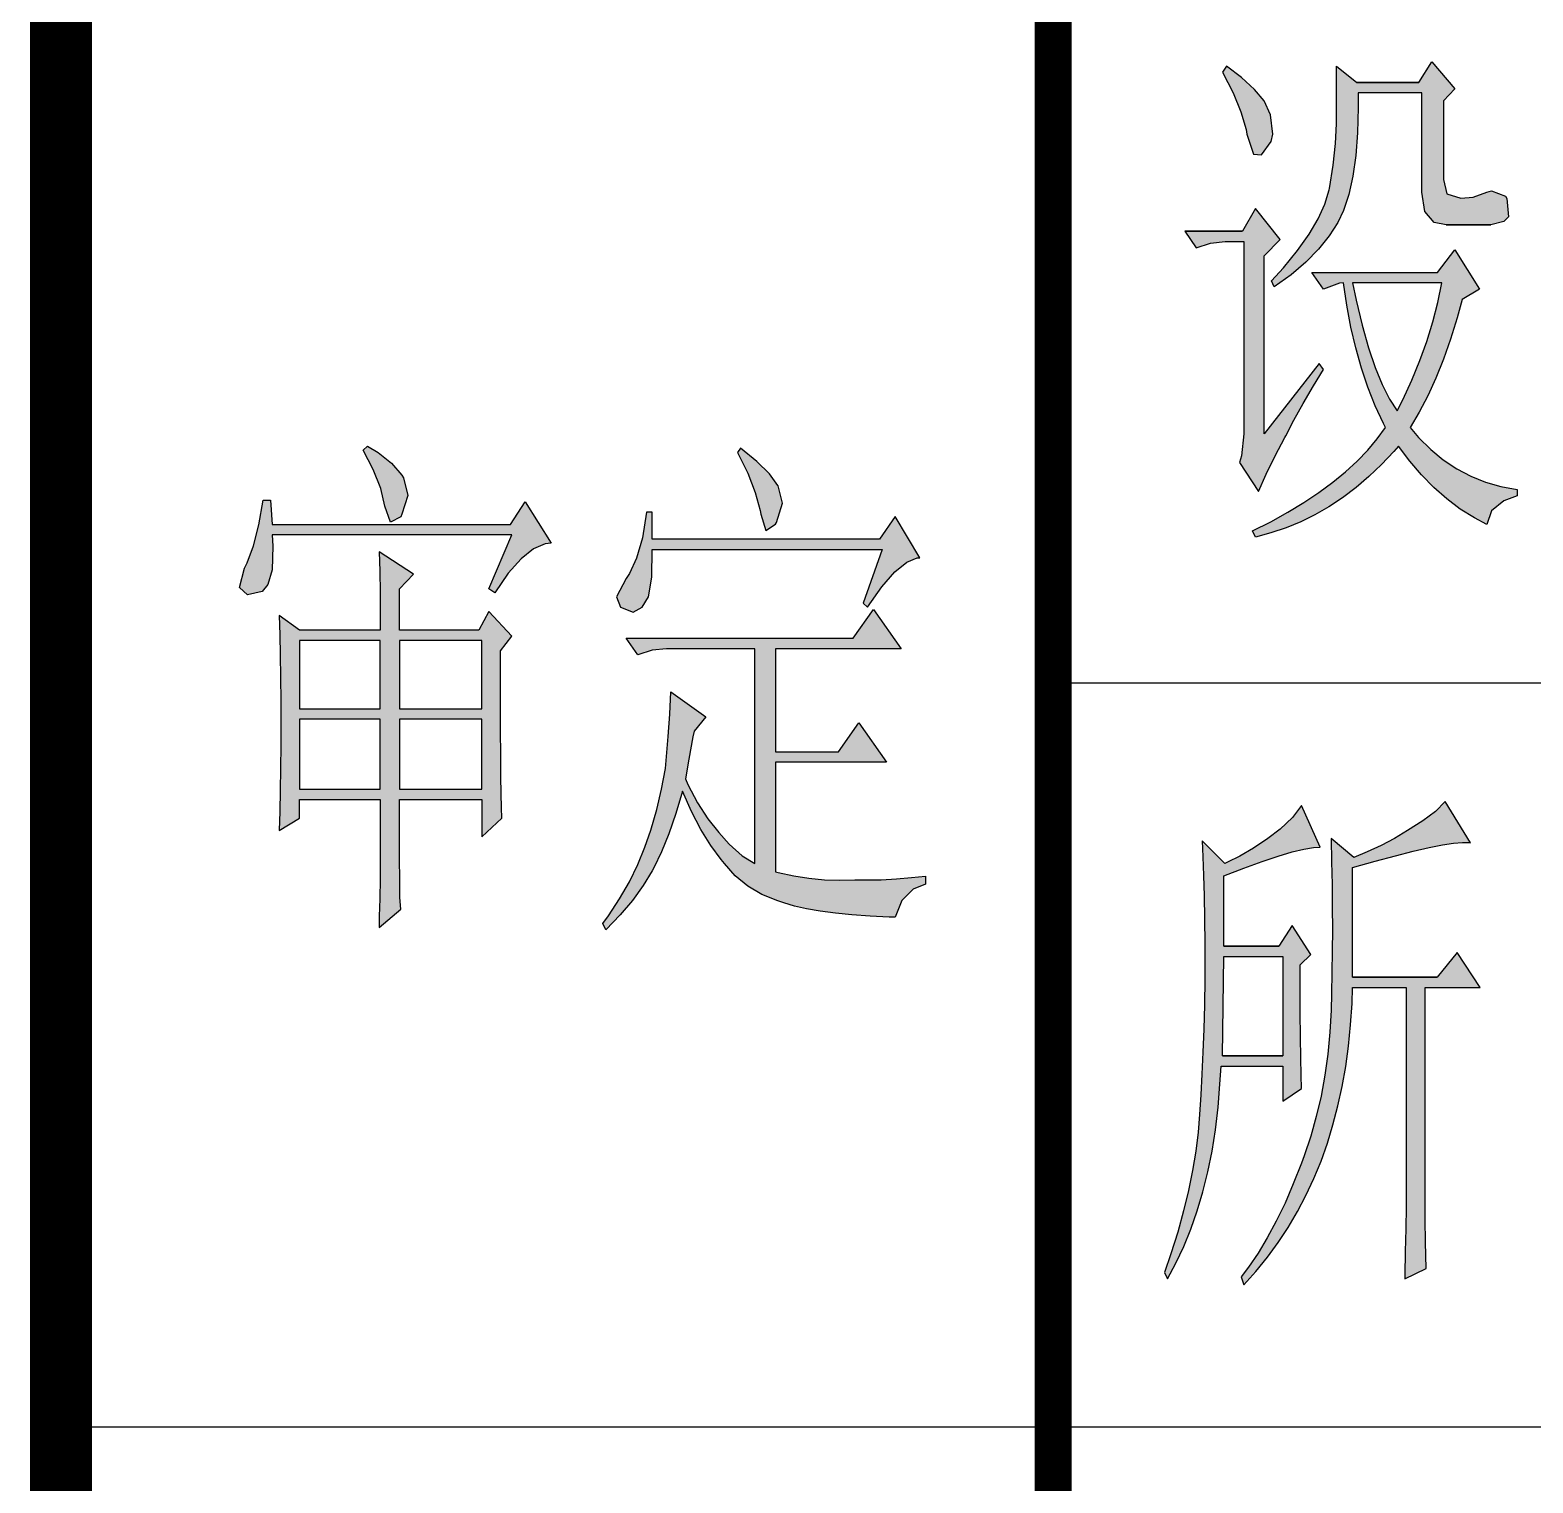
# Model space of a CAD drawing. Extents: x 458975 to 585950, y -118893 to 21149.
# Drawn here: x 568727 to 569818, y -67107 to -66052 of the extents above; entities that cross this region are included whole.
import ezdxf

# ---------------------------------------------------------------- set-up
doc = ezdxf.new("R2010")
doc.units = 0
doc.header["$LTSCALE"] = 1000
doc.header["$MEASUREMENT"] = 0
doc.layers.add('1', color=3, linetype='CONTINUOUS')

msp = doc.modelspace()

# ---------------------------------------------------------------- hatches: boundary and pattern name
at = {"layer": '1'}
h = msp.add_hatch(color=256, dxfattribs=at)
h.paths.add_polyline_path([(569627.2, -66113.6), (569622.6, -66103.6), (569615.7, -66095.3), (569606.3, -66086.6), (569595.4, -66078.2), (569592.3, -66082.6), (569600.1, -66097.6), (569605.8, -66111.5), (569609.5, -66124.2), (569610.1, -66127.6), (569615, -66142.1), (569620.6, -66142.6), (569627.7, -66132.9), (569628.9, -66127.6)])
h.paths.add_polyline_path([(569607.9, -66345.2), (569606.3, -66361.1), (569604.8, -66366.1), (569618.5, -66387.1), (569624.2, -66374.4), (569630.6, -66361.3), (569637.6, -66347.9), (569638.4, -66346.7), (569644.2, -66335.4), (569650.9, -66323.3), (569658.4, -66310.4), (569665.7, -66298.6), (569662.5, -66294.2), (569622.6, -66345.2), (569622.6, -66216.1), (569634.2, -66204.2), (569616.4, -66181.7), (569606.9, -66198.2), (569565, -66198.2), (569573.4, -66210.1), (569583.8, -66206.7), (569594.3, -66205.7), (569607.9, -66205.7)])
h.paths.add_polyline_path([(569670, -66167.5), (569666.8, -66178.4), (569661.9, -66189.1), (569655.2, -66200.4), (569646.8, -66212.2), (569636.6, -66224.6), (569627.9, -66234.2), (569630, -66238.6), (569642.2, -66229.8), (569652.9, -66220.7), (569662.1, -66211.2), (569669.9, -66201.6), (569676.2, -66191.7), (569680.3, -66183.2), (569684, -66171.5), (569687, -66158.2), (569689.1, -66143.2), (569690.5, -66126.6), (569690.9, -66108.3), (569690.8, -66097.6), (569737, -66097.6), (569737, -66169.7), (569739.2, -66183.8), (569746.1, -66191.7), (569754.8, -66193.6), (569787.1, -66193.5), (569796.7, -66191), (569799.9, -66187.6), (569798.8, -66174.3), (569797.8, -66172.6), (569787.6, -66168.8), (569784.2, -66169.7), (569774.3, -66173.3), (569765.3, -66174.2), (569755.3, -66171), (569752.7, -66160.7), (569752.7, -66103.6), (569761.1, -66094.7), (569744.3, -66075.1), (569734.9, -66090.1), (569689.8, -66090.1), (569675.1, -66078.2), (569675.1, -66094.2), (569675.1, -66110.2), (569675.1, -66120.1), (569674.5, -66134.5), (569672.8, -66150.2)])
h.paths.add_polyline_path([(569762.8, -66260.9), (569766.3, -66247.6), (569778.9, -66240.1), (569761.1, -66211.7), (569748.5, -66228.2), (569657.2, -66228.2), (569665.7, -66240.1), (569677.3, -66235.9), (569680.3, -66235.7), (569682.7, -66251.9), (569685.6, -66267.7), (569689.1, -66282.9), (569693.2, -66297.5), (569698, -66311.4), (569703.3, -66324.8), (569709.2, -66337.7), (569710.8, -66340.6), (569704.7, -66348.9), (569697.8, -66357.1), (569690.1, -66365), (569681.7, -66372.8), (569672.4, -66380.4), (569662.4, -66387.8), (569651.5, -66395), (569639.9, -66402.1), (569627.4, -66409), (569614.3, -66415.6), (569616.4, -66420.2), (569627.5, -66417.2), (569638.5, -66413.5), (569649.2, -66409.1), (569659.5, -66404), (569669.7, -66398.2), (569679.6, -66391.6), (569689.3, -66384.3), (569698.7, -66376.3), (569707.8, -66367.6), (569716.7, -66358), (569720.2, -66354.2), (569728.4, -66365), (569736.9, -66375.1), (569745.8, -66384.3), (569755.2, -66392.5), (569765, -66399.9), (569775.2, -66406.3), (569784.2, -66411.1), (569787.7, -66401.2), (569796.7, -66393.8), (569806.2, -66390.2), (569806.2, -66385.6), (569794.5, -66383.5), (569783.3, -66380.3), (569772.6, -66376), (569762.4, -66370.6), (569752.6, -66364.1), (569743.5, -66356.5), (569734.7, -66347.8), (569728.5, -66340.6), (569735.2, -66329.6), (569741.4, -66317.7), (569747.3, -66304.8), (569752.8, -66291), (569758, -66276.4)])
h.paths.add_polyline_path([(569740.8, -66278.1), (569735.6, -66292.1), (569729.8, -66306.3), (569723.2, -66320.5), (569719.1, -66328.6), (569713.5, -66320), (569708.2, -66309.5), (569703.2, -66297), (569698.3, -66282.7), (569693.7, -66266.4), (569689.3, -66248.3), (569686.7, -66235.7), (569751.6, -66235.7), (569748.8, -66249.8), (569745.1, -66263.9)], flags=16)
h.paths.add_polyline_path([(569885.2, -66093.4), (569875.4, -66086.4), (569863.9, -66079.8), (569860.7, -66078.2), (569858.6, -66084.1), (569868.8, -66098.8), (569876.6, -66112), (569882, -66123.4), (569884.9, -66132.2), (569890.8, -66145), (569896.3, -66144.2), (569903, -66133.9), (569903.8, -66126.1), (569901.1, -66112.9), (569893.2, -66100.7)])
h.paths.add_polyline_path([(569874.3, -66220.7), (569874.3, -66348.1), (569873.2, -66366), (569870.1, -66376.7), (569885.9, -66402.1), (569892.4, -66386.5), (569898.2, -66373.8), (569900.6, -66369.2), (569903.2, -66363.7), (569907.4, -66355.4), (569913.4, -66344.1), (569921, -66330.1), (569930.2, -66313), (569941.3, -66293.2), (569941.5, -66292.6), (569939.4, -66288.2), (569888, -66358.6), (569888, -66228.2), (569900.6, -66219.2), (569883.8, -66195.1), (569872.2, -66213.2), (569829.3, -66213.2), (569837.7, -66225.1), (569848.1, -66221.7), (569858.6, -66220.7)])
h.paths.add_polyline_path([(569996, -66106.6), (570005.5, -66094.7), (569979.3, -66075.1), (569979.4, -66083.6), (569979.7, -66094.1), (569979.9, -66106.7), (569980, -66121.5), (569980.1, -66138.4), (569980.2, -66157.4), (569980.3, -66178.5), (569980.3, -66201.8), (569980.3, -66205.7), (569909, -66205.7), (569917.3, -66217.6), (569927.8, -66214.2), (569938.3, -66213.2), (569980.3, -66213.2), (569980.3, -66346.7), (569980.2, -66358.3), (569980.1, -66372.4), (569979.9, -66388.8), (569979.5, -66407.8), (569979.3, -66420.2), (569997.1, -66409.6), (569996.5, -66393.4), (569996.2, -66377.3), (569996, -66361.5), (569996, -66354.2), (569996, -66213.2), (570075.8, -66213.2), (570055.8, -66184.7), (570042.1, -66205.7), (569996, -66205.7)])
h.paths.add_polyline_path([(570213.1, -66129), (570216.3, -66139.7), (570220.3, -66151.1), (570225.7, -66150.7), (570232.4, -66138.5), (570233, -66136.7), (570234.7, -66127.8), (570233.7, -66118.7), (570229.9, -66109.3), (570223.5, -66099.5), (570214.3, -66089.5), (570202.4, -66079.1), (570189, -66069.1), (570185.8, -66073.7), (570194.8, -66089.3), (570202.4, -66103.7), (570208.4, -66116.9)])
h.paths.add_polyline_path([(570332.6, -66169.7), (570312.8, -66141.1), (570298.1, -66162.2), (570118.8, -66162.2), (570127.1, -66174.2), (570137.5, -66170.7), (570148.1, -66169.7), (570213.1, -66169.7), (570213.1, -66271.7), (570130.3, -66271.7), (570138.6, -66283.6), (570149.1, -66280.2), (570159.6, -66279.2), (570213.1, -66279.2), (570213.1, -66388.6), (570099.9, -66388.6), (570108.2, -66400.6), (570118.7, -66397.2), (570129.2, -66396.1), (570341.1, -66396.1), (570320.1, -66364.6), (570303.3, -66388.6), (570228.8, -66388.6), (570228.8, -66279.2), (570315.9, -66279.2), (570297, -66250.7), (570282.3, -66271.7), (570228.8, -66271.7), (570228.8, -66169.7)])
h.paths.add_polyline_path([(570427, -66097.6), (570435.5, -66087.2), (570411.4, -66070.7), (570411.7, -66085.6), (570412, -66100.9), (570412.2, -66116.8), (570412.3, -66133.1), (570412.4, -66150), (570412.4, -66159.2), (570369.4, -66159.2), (570377.8, -66171.1), (570390.4, -66166.7), (570412.4, -66166.7), (570412.4, -66249.2), (570396.2, -66257.2), (570383.8, -66263.2), (570375.1, -66266.9), (570370.4, -66268.6), (570384.1, -66297.1), (570388.2, -66290.4), (570396.6, -66281.3), (570409.3, -66269.8), (570412.4, -66267.1), (570412.4, -66376.7), (570408.2, -66384.2), (570401.8, -66384.4), (570389.9, -66383.2), (570377.8, -66381.1), (570377.8, -66387.1), (570389.6, -66394), (570398.7, -66402.6), (570405, -66413), (570407.1, -66418.6), (570417.8, -66411.7), (570422.9, -66405.2), (570426.7, -66390.8), (570427, -66384.2), (570427, -66256.7), (570462.8, -66226.7), (570460.7, -66220.7), (570427, -66241.7), (570427, -66166.7), (570468, -66166.7), (570451.2, -66142.6), (570439.7, -66159.2), (570427, -66159.2)])
h.paths.add_polyline_path([(570518.3, -66133.6), (570459.6, -66133.6), (570468, -66145.7), (570477.4, -66141.1), (570518.3, -66141.1), (570518.3, -66201.1), (570445.9, -66201.1), (570454.3, -66213.2), (570464.8, -66209.6), (570475.3, -66208.6), (570613.8, -66208.6), (570595.9, -66183.2), (570583.4, -66201.1), (570533, -66201.1), (570533, -66141.1), (570596.9, -66141.1), (570580.2, -66117.2), (570568.6, -66133.6), (570533, -66133.6), (570533, -66099.1), (570543.5, -66088.6), (570517.3, -66072.2), (570517.7, -66084.4), (570518.1, -66099.2), (570518.3, -66116.8)])
h.paths.add_polyline_path([(570557.2, -66276.1), (570610.6, -66276.1), (570592.8, -66250.7), (570580.2, -66268.6), (570557.2, -66268.6), (570557.2, -66243.2), (570566.6, -66232.6), (570541.4, -66214.6), (570541.9, -66231.3), (570542.2, -66247.3), (570542.4, -66262.9), (570542.4, -66268.6), (570447, -66268.6), (570455.4, -66280.7), (570465.8, -66277.1), (570476.3, -66276.1), (570542.4, -66276.1), (570542.4, -66370.6), (570540.8, -66386.9), (570536.2, -66390.2), (570529, -66389.6), (570517.7, -66388.1), (570503.6, -66385.6), (570503.6, -66391.7), (570515.2, -66397.6), (570524.6, -66405.7), (570531.7, -66415.7), (570535.1, -66423.1), (570547.1, -66414.5), (570553.9, -66406.8), (570556.9, -66392.5), (570557.2, -66385.6)])
h.paths.add_polyline_path([(570502.6, -66329), (570497.3, -66319.6), (570490.4, -66311.9), (570481, -66303.2), (570470.1, -66294.2), (570468, -66298.6), (570476.2, -66311.7), (570482.6, -66324.7), (570487.1, -66337.7), (570487.9, -66340.6), (570492.9, -66356.4), (570498.4, -66357.1), (570504.3, -66345.1), (570504.7, -66342.1)], flags=17)
h.paths.add_polyline_path([(570757, -66149.1), (570757.5, -66141.1), (570759.4, -66160.5), (570761.5, -66178.7), (570763.6, -66195.8), (570765.9, -66211.8), (570768.4, -66226.7), (570770.8, -66240.4), (570773.4, -66253), (570775.3, -66261.1), (570779.1, -66276.2), (570783.5, -66290.9), (570788.4, -66305.1), (570793.9, -66318.9), (570800, -66332.3), (570805.7, -66343.6), (570812.4, -66356.1), (570819.5, -66368.1), (570827.1, -66379.5), (570835.3, -66390.5), (570843.9, -66400.9), (570851.9, -66409.6), (570858.4, -66399.2), (570867.4, -66392.3), (570878.8, -66388.9), (570881.2, -66388.6), (570881.2, -66381.1), (570871.2, -66378.2), (570861.4, -66373.5), (570851.9, -66367), (570842.6, -66358.6), (570833.5, -66348.4), (570824.7, -66336.3), (570824.6, -66336.1), (570817.2, -66325.2), (570810.2, -66313.5), (570803.8, -66301.1), (570797.9, -66287.8), (570792.5, -66273.9), (570787.6, -66259), (570783.1, -66243.5), (570782.6, -66241.7), (570779.3, -66228.4), (570776.3, -66214.5), (570773.5, -66200.1), (570771, -66185), (570768.7, -66169.4), (570766.7, -66153), (570764.9, -66136.1), (570763.5, -66118.6), (570762.7, -66108.2), (570772.2, -66093.2), (570741.7, -66073.7), (570741.6, -66089.5), (570741.3, -66105.5), (570740.8, -66121.4), (570740.1, -66137.3), (570739.3, -66153.3), (570738.2, -66169.2), (570736.9, -66185.1), (570735.5, -66201), (570734.4, -66211.7), (570732.3, -66229), (570729.7, -66245.6), (570726.6, -66261.5), (570723, -66276.6), (570718.9, -66290.9), (570714.3, -66304.4), (570709.2, -66317.3), (570704, -66328.6), (570697.7, -66340.3), (570690.8, -66351.5), (570683.4, -66362.3), (570675.3, -66372.6), (570666.6, -66382.7), (570657.4, -66392.3), (570647.5, -66401.4), (570637.1, -66410.1), (570635.8, -66411.1), (570638.9, -66417.1), (570649.4, -66409.8), (570659.4, -66402), (570668.9, -66393.5), (570678.1, -66384.6), (570686.8, -66375.1), (570695.1, -66365), (570703, -66354.3), (570708.2, -66346.7), (570716.1, -66333.7), (570723.2, -66320.5), (570729.4, -66307.2), (570734.8, -66293.7), (570739.4, -66279.9), (570743.2, -66265.9), (570744.8, -66258.2), (570747, -66245.5), (570749.1, -66231.9), (570751, -66217.3), (570752.7, -66201.8), (570754.3, -66185.2), (570755.7, -66167.7)])
h = msp.add_hatch(color=256, dxfattribs=at)
h.paths.add_polyline_path([(569228.7, -66654.3), (569221.2, -66644), (569213.9, -66632.5), (569207.1, -66619.4), (569200.5, -66604.6), (569195.8, -66620.8), (569190.7, -66635.5), (569185.3, -66648.7), (569179.7, -66660.2), (569178.5, -66662.5), (569171.9, -66673.1), (569164.2, -66683.9), (569155.3, -66694.4), (569144.9, -66705.2), (569142.8, -66700.8), (569146.8, -66695.1), (569154.8, -66682.9), (569162.1, -66670.5), (569168.2, -66657.8), (569173.3, -66645.2), (569177.6, -66633), (569182, -66618), (569185.3, -66603.2), (569188.1, -66588.2), (569190.2, -66565), (569191.4, -66548.8), (569192.1, -66532.6), (569217.4, -66550.6), (569209, -66561.2), (569208, -66565.2), (569205, -66581.4), (569202.6, -66595.7), (569204.5, -66599.9), (569211.3, -66613), (569218.8, -66624.8), (569226.8, -66634.6), (569234.3, -66643.1), (569243.9, -66651.5), (569253.1, -66657.1), (569253.1, -66501.2), (569189, -66501.2), (569178.5, -66502.3), (569168.2, -66505.6), (569159.7, -66493.6), (569324.4, -66493.6), (569339.2, -66472.8), (569359.1, -66501.2), (569267.9, -66501.2), (569267.9, -66576.2), (569313.8, -66576.2), (569328.6, -66555.1), (569348.5, -66583.7), (569267.9, -66583.7), (569267.9, -66663.2), (569270, -66663.7), (569281.2, -66666), (569292.2, -66667.9), (569303.5, -66669.1), (569314.5, -66669.3), (569325.6, -66669.1), (569332.8, -66669.1), (569344.6, -66668.9), (569355.8, -66668.2), (569366.6, -66667.4), (569376.9, -66666.3), (569376.9, -66672.1), (569368, -66675.7), (569359.6, -66684.1), (569354.9, -66696.1), (569350.6, -66696.1), (569336.6, -66695.4), (569323.4, -66694.4), (569311.5, -66693.2), (569300.5, -66691.8), (569290.6, -66690), (569281.7, -66688.1), (569274, -66685.7), (569269.7, -66684.3), (569258.2, -66679.6), (569247.9, -66673.5), (569238.8, -66666), (569231, -66657.1)])
h.paths.add_polyline_path([(569334.9, -66471.1), (569345.3, -66456.4), (569354.6, -66445.3), (569363.3, -66438.3), (569370.8, -66435.2), (569372.7, -66435.2), (569354.9, -66405.2), (569343.4, -66421.6), (569178.5, -66421.6), (569178.5, -66402.2), (569174.3, -66402.2), (569171.5, -66420.7), (569167.2, -66435.5), (569162.1, -66446.7), (569159.7, -66450.3), (569152.7, -66463.6), (569155.5, -66471.1), (569164.6, -66474.6), (569171.2, -66471.1), (569175.9, -66463.6), (569178.3, -66449.3), (569178.5, -66429.1), (569345.5, -66429.1), (569331.7, -66468.1)])
h.paths.add_polyline_path([(568995.1, -66487.8), (568995.1, -66457.8), (569005.4, -66447.2), (568980.3, -66430.8), (568980.8, -66444.9), (568981.2, -66460.3), (568981.2, -66487.8), (568922.6, -66487.8), (568907.8, -66477.2), (568908.3, -66491.1), (568908.5, -66505.8), (568908.8, -66522), (568909, -66539.4), (568909, -66571.3), (568908.8, -66588.2), (568908.5, -66604.1), (568908.3, -66619.4), (568907.8, -66633.2), (568922.6, -66624.3), (568922.6, -66610.7), (568981.2, -66610.7), (568981.2, -66651.5), (568981, -66668.4), (568980.8, -66682.9), (568980.5, -66695.4), (568980.3, -66703.6), (568996, -66690.2), (568995.5, -66681.8), (568995.3, -66669.3), (568995.1, -66653.4), (568995.1, -66610.7), (569054.9, -66610.7), (569054.9, -66637.7), (569069.4, -66624.3), (569069.2, -66616.6), (569069, -66606.5), (569068.7, -66593.8), (569068.7, -66578.6), (569068.5, -66560.7), (569068.5, -66502.8), (569076.7, -66492.2), (569060, -66474.2), (569052.8, -66487.8)])
h.paths.add_polyline_path([(568995.1, -66495.3), (568995.1, -66544.8), (569054.9, -66544.8), (569054.9, -66495.3)], flags=16)
h.paths.add_polyline_path([(568922.6, -66495.3), (568922.6, -66544.8), (568981.2, -66544.8), (568981.2, -66495.3)], flags=16)
h.paths.add_polyline_path([(569054.9, -66603.2), (569054.9, -66552.3), (568995.1, -66552.3), (568995.1, -66603.2)], flags=16)
h.paths.add_polyline_path([(568981.2, -66603.2), (568981.2, -66552.3), (568922.6, -66552.3), (568922.6, -66603.2)], flags=16)
h.paths.add_polyline_path([(568901.5, -66393.3), (568902.7, -66411.1), (569075.8, -66411.1), (569086.3, -66394.7), (569105.1, -66424.7), (569100.9, -66425.2), (569092.4, -66428.7), (569083.5, -66435.9), (569074.1, -66446.5), (569064.3, -66460.6), (569060, -66457.8), (569076.7, -66418.6), (568902.7, -66418.6), (568903.1, -66426.8), (568902.7, -66443.9), (568899.6, -66454.7), (568895.4, -66459.6), (568884.8, -66462.2), (568879, -66456.8), (568882.7, -66442.7), (568884.6, -66439), (568889.1, -66426.6), (568893, -66411.3), (568896.3, -66393.3)])
h.paths.add_polyline_path([(568971.8, -66354.1), (568979.6, -66358.8), (568989.4, -66366.5), (568996.9, -66375.2), (568998.1, -66377.1), (569001.2, -66390), (568996.9, -66403.6), (568996, -66405.5), (568988.7, -66409.4), (568984.5, -66397.7), (568981.5, -66385), (568976.1, -66371.2), (568968.8, -66357.1)])
h.paths.add_polyline_path([(569268.8, -66409.7), (569273.2, -66395.6), (569270, -66382.9), (569269.7, -66382.7), (569263.6, -66374.3), (569254.5, -66365.3), (569242.5, -66355.7), (569240.4, -66358.8), (569247.9, -66373.8), (569253.3, -66387.9), (569256.8, -66400.8), (569257.3, -66403.6), (569261.1, -66415.5), (569268.1, -66410.9)])
h = msp.add_hatch(color=256, dxfattribs=at)
h.paths.add_polyline_path([(569648.8, -66744.8), (569648.8, -66730.7), (569656.6, -66723.1), (569643, -66702.1), (569633.2, -66717.2), (569593.3, -66717.2), (569593.3, -66666.2), (569608, -66660.5), (569621.2, -66655.8), (569632.9, -66651.9), (569643, -66648.8), (569651.5, -66646.8), (569658.4, -66645.5), (569663.4, -66645.2), (569649.7, -66615.1), (569643.1, -66623.7), (569634.2, -66632.2), (569625.4, -66639.1), (569614.9, -66646.1), (569605, -66651.8), (569596, -66656.3), (569594.2, -66657.2), (569577.7, -66640.7), (569578.2, -66652.4), (569578.7, -66665.8), (569579.1, -66680.7), (569579.3, -66697.3), (569579.6, -66715.4), (569579.7, -66735.2), (569579.7, -66741.2), (569579.3, -66759.7), (569578.9, -66777.4), (569578.2, -66794.1), (569577.5, -66810), (569576.7, -66825.1), (569575.8, -66839.3), (569574.7, -66852.1), (569573.1, -66865.9), (569570.7, -66880), (569567.7, -66894.6), (569564.1, -66909.4), (569559.9, -66924.8), (569555, -66940.5), (569550.4, -66954.1), (569552.4, -66958.7), (569558.6, -66947.2), (569564.3, -66935.1), (569569.5, -66922.5), (569574.1, -66909.3), (569578.2, -66895.4), (569581.8, -66881.1), (569584.8, -66866), (569587.3, -66850.4), (569589.2, -66834.1), (569590.6, -66817.4), (569591.4, -66804.2), (569636.1, -66804.2), (569636.1, -66829.7), (569649.7, -66820.6), (569649.4, -66810.8), (569649.2, -66798.3), (569649, -66783.2), (569648.9, -66765.3)])
h.paths.add_polyline_path([(569593.3, -66724.6), (569636.1, -66724.6), (569636.1, -66796.7), (569592.3, -66796.7)], flags=16)
h.paths.add_polyline_path([(569686.8, -66660.1), (569703.2, -66655.4), (569717.9, -66651.5), (569730.9, -66648.2), (569742.3, -66645.6), (569752.1, -66643.6), (569760.1, -66642.4), (569766.5, -66641.8), (569772.3, -66641.9), (569754, -66612.2), (569746.9, -66619.3), (569737.7, -66626.3), (569726.7, -66633.2), (569717.2, -66638.9), (569707.5, -66644.2), (569697.4, -66648.8), (569687.7, -66652.7), (569671.2, -66639.1), (569671.6, -66656), (569671.9, -66672.5), (569672.1, -66688.9), (569672.2, -66705), (569672.1, -66720.8), (569671.8, -66736.4), (569671.5, -66751.7), (569671.2, -66763.7), (569670.3, -66779.7), (569668.8, -66795.5), (569666.7, -66810.9), (569664, -66826), (569660.5, -66840.8), (569656.4, -66855.2), (569651.7, -66869.4), (569649.7, -66874.6), (569643.8, -66889.7), (569637.8, -66903.8), (569631.4, -66916.9), (569624.9, -66929), (569618.2, -66940.1), (569611.2, -66950.2), (569605.9, -66957.2), (569607.9, -66963.1), (569616.7, -66953.3), (569625, -66943), (569632.8, -66932.3), (569640, -66921.3), (569646.8, -66909.8), (569653, -66898.1), (569658.7, -66885.8), (569663.9, -66873.3), (569668.5, -66860.3), (569672.6, -66846.9), (569676.2, -66833.2), (569679.3, -66819.1), (569681.9, -66804.6), (569683.8, -66789.7), (569685.4, -66774.3), (569686.4, -66758.7), (569686.8, -66747.1), (569725.8, -66747.1), (569725.8, -66876.1), (569725.7, -66891), (569725.6, -66906.3), (569725.4, -66922.3), (569725.1, -66938.8), (569724.8, -66955.9), (569724.7, -66958.7), (569740.3, -66951.1), (569739.8, -66932), (569739.5, -66915.6), (569739.4, -66901.6), (569739.4, -66897.1), (569739.4, -66747.1), (569779.3, -66747.1), (569762.7, -66721.7), (569748.1, -66739.7), (569686.8, -66739.7)])
h.paths.add_polyline_path([(569996.4, -66733.6), (570098.7, -66733.6), (570098.7, -66870.2), (570113.3, -66859.7), (570113.1, -66851.2), (570112.9, -66840.3), (570112.7, -66827.2), (570112.6, -66811.7), (570112.5, -66793.8), (570112.4, -66773.6), (570112.4, -66751), (570112.4, -66741.2), (570121.1, -66732.2), (570107.5, -66711.2), (570097.8, -66726.1), (570050, -66726.1), (570059.7, -66710.1), (570067.6, -66696.8), (570074.1, -66686.4), (570078.8, -66678.8), (570079.2, -66678.2), (570087.7, -66668), (570095.8, -66663.2), (570079.2, -66637.6), (570069.5, -66654.2), (570013, -66654.2), (570021.8, -66636.1), (570031.5, -66630.2), (570012, -66609.2), (570008.9, -66620.2), (570004.9, -66632.7), (569999.9, -66646.5), (569994, -66661.6), (569987.1, -66678), (569985.7, -66681.1), (569979.9, -66693.5), (569973.6, -66705.5), (569966.9, -66717.3), (569959.8, -66728.8), (569952.2, -66739.9), (569944.3, -66750.8), (569935.9, -66761.5), (569934.1, -66763.7), (569936.1, -66768.1), (569945.9, -66758.4), (569954.9, -66748.8), (569963.4, -66739.1), (569971.1, -66729.4), (569978.2, -66719.7), (569981.1, -66715.2), (569987.5, -66704.6), (569994.2, -66692.9), (570001, -66680.7), (570007.9, -66667.8), (570011.1, -66661.6), (570070.5, -66661.6), (570044.2, -66726.1), (569995.5, -66726.1), (569981.9, -66716.4), (569982.2, -66729.5), (569982.5, -66745.1), (569982.7, -66761.1), (569982.8, -66777.4), (569982.8, -66794), (569982.8, -66796.7), (569982.8, -66813.1), (569982.7, -66829.4), (569982.5, -66845.3), (569982.3, -66861.3), (569982, -66876.8), (569981.8, -66883.7), (569996.4, -66873.2)])
h.paths.add_polyline_path([(570043.4, -66873.8), (570046.9, -66859.7), (570049.7, -66844.3), (570051.8, -66827.3), (570053.2, -66808.9), (570053.9, -66790.6), (570061.7, -66778.6), (570039.3, -66760.7), (570039.2, -66774.2), (570038.9, -66789.2), (570038.4, -66805.8), (570037.6, -66823.9), (570037.4, -66828.2), (570035.6, -66844), (570032.5, -66858.8), (570028.2, -66872.6), (570022.6, -66885.6), (570015.9, -66897.1), (570011.2, -66904), (570005.3, -66910.8), (569998.3, -66917.7), (569990.2, -66924.6), (569980.9, -66931.6), (569970.5, -66938.6), (569959, -66945.6), (569946.4, -66952.8), (569935.1, -66958.7), (569935.1, -66963.1), (569947.4, -66959.6), (569959.1, -66955.6), (569970, -66951.3), (569980.4, -66946.5), (569990, -66941.3), (569999, -66935.5), (570007.3, -66929.4), (570015.1, -66922.9), (570022.8, -66915.2), (570029, -66907), (570034.5, -66897.4), (570039.3, -66886.3)])
h.paths.add_polyline_path([(570118.6, -66904.4), (570107.5, -66897.1), (570099, -66893.4), (570089.7, -66889.5), (570079.6, -66885.4), (570068.7, -66881.3), (570058.8, -66877.6), (570057.8, -66883.7), (570070.5, -66891.1), (570081.9, -66898.5), (570092.1, -66905.9), (570101.1, -66913.3), (570108.9, -66920.7), (570115.4, -66928.1), (570120.2, -66934.7), (570130, -66948.2), (570136.3, -66951), (570138.6, -66946.7), (570138.6, -66933.1), (570133.8, -66921.1), (570127.4, -66912.5)])
h.paths.add_polyline_path([(570403.5, -66910.6), (570408.9, -66899.5), (570410.4, -66895.6), (570414.1, -66883), (570417, -66868.7), (570419.3, -66852.9), (570420.8, -66835.4), (570421.1, -66829.7), (570427.9, -66820.6), (570406.5, -66804.2), (570406.5, -66821.7), (570406, -66838.3), (570404.7, -66853.8), (570402.7, -66868.3), (570401.6, -66874.6), (570397.6, -66888.3), (570392.1, -66900.7), (570385, -66912), (570376.4, -66922.1), (570374.3, -66924.2), (570367.3, -66930), (570359.2, -66935.6), (570350.2, -66940.9), (570340.1, -66945.9), (570329.2, -66950.6), (570317.2, -66955.1), (570311, -66957.2), (570311, -66963.1), (570323.2, -66961.5), (570334.7, -66959.1), (570345.3, -66956), (570355.1, -66952.3), (570364.2, -66947.9), (570372.4, -66942.8), (570377.3, -66939.1), (570387.7, -66930.4), (570396.4, -66920.9)])
h.paths.add_polyline_path([(570482.4, -66916.7), (570476.4, -66912.5), (570468.9, -66908.3), (570459.8, -66903.9), (570449, -66899.3), (570436.7, -66894.5), (570423, -66889.6), (570422.1, -66897.1), (570433.2, -66903.2), (570443.2, -66909.5), (570452.2, -66916), (570460, -66922.6), (570460.1, -66922.6), (570469.4, -66931.9), (570477.6, -66941.6), (570484.4, -66951.1), (570491.5, -66957.6), (570495.9, -66947.8), (570496.1, -66946.7), (570495.1, -66933.9), (570488.9, -66922.8)])
h.paths.add_polyline_path([(570480.5, -66795.2), (570490.2, -66787.6), (570474.6, -66762.2), (570464, -66780.1), (570365.6, -66780.1), (570351, -66766.6), (570351.4, -66784.3), (570351.7, -66800.9), (570351.8, -66816.4), (570351.9, -66830.9), (570351.9, -66832.6), (570351.9, -66846.1), (570351.8, -66860.9), (570351.5, -66877.2), (570351.2, -66894.7), (570351, -66907.6), (570364.6, -66897.1), (570364.6, -66787.6), (570467.9, -66787.6), (570467.9, -66900.1), (570482.4, -66889.6), (570481.9, -66879.4), (570481.3, -66866.7), (570481, -66851.9), (570480.7, -66834.6), (570480.5, -66815)])
h.paths.add_polyline_path([(570422.1, -66655.7), (570512.6, -66655.7), (570498, -66633.2), (570487.3, -66648.1), (570422.1, -66648.1), (570422.1, -66631.7), (570428.9, -66621.2), (570408.5, -66607.7), (570409, -66625.5), (570409.3, -66640.9), (570409.4, -66648.1), (570316.8, -66648.1), (570324.6, -66660.1), (570334.3, -66656.7), (570344.1, -66655.7), (570409.4, -66655.7), (570409.4, -66694.7), (570326.6, -66694.7), (570334.4, -66706.7), (570344.1, -66703.2), (570353.9, -66702.1), (570409.4, -66702.1), (570409.4, -66738.2), (570301.3, -66738.2), (570309.1, -66750.2), (570318.8, -66746.7), (570328.5, -66745.6), (570527.3, -66745.6), (570510.6, -66720.2), (570499, -66738.2), (570422.1, -66738.2), (570422.1, -66702.1), (570505.8, -66702.1), (570491.2, -66675.2), (570480.5, -66694.7), (570422.1, -66694.7)])
h.paths.add_polyline_path([(570762.7, -66648.2), (570772.2, -66633.2), (570741.7, -66613.7), (570741.6, -66629.5), (570741.3, -66645.5), (570740.8, -66661.4), (570740.1, -66677.3), (570739.3, -66693.3), (570738.2, -66709.2), (570736.9, -66725.1), (570735.5, -66741), (570734.4, -66751.7), (570732.3, -66769), (570729.7, -66785.6), (570726.6, -66801.5), (570723, -66816.6), (570718.9, -66830.9), (570714.3, -66844.4), (570709.2, -66857.3), (570704, -66868.6), (570697.7, -66880.3), (570690.8, -66891.5), (570683.4, -66902.3), (570675.3, -66912.6), (570666.6, -66922.7), (570657.4, -66932.3), (570647.5, -66941.4), (570637.1, -66950.1), (570635.8, -66951.1), (570638.9, -66957.1), (570649.4, -66949.8), (570659.4, -66942), (570668.9, -66933.5), (570678.1, -66924.6), (570686.8, -66915.1), (570695.1, -66905), (570703, -66894.3), (570708.2, -66886.7), (570716.1, -66873.7), (570723.2, -66860.5), (570729.4, -66847.2), (570734.8, -66833.7), (570739.4, -66819.9), (570743.2, -66805.9), (570744.8, -66798.2), (570747, -66785.5), (570749.1, -66771.9), (570751, -66757.3), (570752.7, -66741.8), (570754.3, -66725.2), (570755.7, -66707.7), (570757, -66689.1), (570757.5, -66681.1), (570759.4, -66700.5), (570761.5, -66718.7), (570763.6, -66735.8), (570765.9, -66751.8), (570768.4, -66766.7), (570770.8, -66780.4), (570773.4, -66793), (570775.3, -66801.1), (570779.1, -66816.2), (570783.5, -66830.9), (570788.4, -66845.1), (570793.9, -66858.9), (570800, -66872.3), (570805.7, -66883.6), (570812.4, -66896.1), (570819.5, -66908.1), (570827.1, -66919.5), (570835.3, -66930.5), (570843.9, -66940.9), (570851.9, -66949.6), (570858.4, -66939.2), (570867.4, -66932.3), (570878.8, -66928.9), (570881.2, -66928.6), (570881.2, -66921.1), (570871.2, -66918.2), (570861.4, -66913.5), (570851.9, -66907), (570842.6, -66898.6), (570833.5, -66888.4), (570824.7, -66876.3), (570824.6, -66876.1), (570817.2, -66865.2), (570810.2, -66853.5), (570803.8, -66841.1), (570797.9, -66827.8), (570792.5, -66813.9), (570787.6, -66799), (570783.1, -66783.5), (570782.6, -66781.7), (570779.3, -66768.4), (570776.3, -66754.5), (570773.5, -66740.1), (570771, -66725), (570768.7, -66709.4), (570766.7, -66693), (570764.9, -66676.1), (570763.5, -66658.6)])

# ---------------------------------------------------------------- linework, layer by layer
for p, q in [((568749.5, -64076.8), (568749.5, -69226.1)), ((569469.5, -66526.1), (574149.5, -66526.1)), ((568749.5, -67066.1), (574149.5, -67066.1))]:
    msp.add_line(p, q, dxfattribs=at)
at = {"layer": '1', "const_width": 45}
msp.add_lwpolyline([(568749.5, -64006.5), (584949.5, -64006.5), (584949.5, -69226.1), (568749.5, -69226.1)], close=True, dxfattribs=at)
at = {"layer": '1', "const_width": 27}
msp.add_lwpolyline([(569469.5, -65446.1), (569469.5, -69226.1)], dxfattribs=at)
at = {"layer": '1'}
for points in [[(569615, -66142.1), (569620.6, -66142.6), (569627.7, -66132.9), (569628.9, -66127.6), (569627.2, -66113.6), (569622.6, -66103.6), (569615.7, -66095.3), (569606.3, -66086.6), (569595.4, -66078.2), (569592.3, -66082.6), (569600.1, -66097.6), (569605.8, -66111.5), (569609.5, -66124.2), (569610.1, -66127.6)], [(569690.8, -66097.6), (569690.9, -66108.3), (569690.5, -66126.6), (569689.1, -66143.2), (569687, -66158.2), (569684, -66171.5), (569680.3, -66183.2), (569676.2, -66191.7), (569669.9, -66201.6), (569662.1, -66211.2), (569652.9, -66220.7), (569642.2, -66229.8), (569630, -66238.6), (569627.9, -66234.2), (569636.6, -66224.6), (569646.8, -66212.2), (569655.2, -66200.4), (569661.9, -66189.1), (569666.8, -66178.4), (569669.8, -66168.2), (569670.1, -66167.2), (569672.8, -66150.2), (569674.5, -66134.5), (569675.1, -66120.1), (569675.1, -66110.2), (569675.1, -66094.2), (569675.1, -66078.2), (569689.8, -66090.1), (569734.9, -66090.1), (569689.8, -66090.1), (569734.9, -66090.1), (569744.3, -66075.1), (569761.1, -66094.7), (569752.7, -66103.6), (569752.7, -66160.7), (569755.3, -66171), (569765.3, -66174.2), (569774.3, -66173.3), (569784.2, -66169.7), (569787.6, -66168.8), (569797.8, -66172.6), (569798.8, -66174.3), (569799.9, -66187.6), (569796.7, -66191), (569787.1, -66193.5), (569754.8, -66193.6), (569771.6, -66193.6), (569787.1, -66193.5), (569754.8, -66193.6), (569746.1, -66191.7), (569739.2, -66183.8), (569737, -66169.7), (569737, -66097.6)], [(569630.6, -66361.3), (569637.6, -66347.9), (569638.4, -66346.7), (569644.2, -66335.4), (569650.9, -66323.3), (569658.4, -66310.4), (569665.7, -66298.6), (569662.5, -66294.2), (569622.6, -66345.2), (569622.6, -66216.1), (569634.2, -66204.2), (569616.4, -66181.7), (569606.9, -66198.2), (569565, -66198.2), (569606.9, -66198.2), (569565, -66198.2), (569565, -66198.2), (569573.4, -66210.1), (569583.8, -66206.7), (569594.3, -66205.7), (569607.9, -66205.7), (569607.9, -66345.2), (569607.9, -66345.2), (569606.3, -66361.1), (569604.8, -66366.1), (569618.5, -66387.1), (569624.2, -66374.4)], [(569743.5, -66356.5), (569752.6, -66364.1), (569762.4, -66370.6), (569772.6, -66376), (569783.3, -66380.3), (569794.5, -66383.5), (569806.2, -66385.6), (569806.2, -66390.2), (569796.7, -66393.8), (569787.7, -66401.2), (569784.2, -66411.1), (569775.2, -66406.3), (569765, -66399.9), (569755.2, -66392.5), (569745.8, -66384.3), (569736.9, -66375.1), (569728.4, -66365), (569720.2, -66354.2), (569716.7, -66358), (569707.8, -66367.6), (569698.7, -66376.3), (569689.3, -66384.3), (569679.6, -66391.6), (569669.7, -66398.2), (569659.5, -66404), (569649.2, -66409.1), (569638.5, -66413.5), (569627.5, -66417.2), (569616.4, -66420.2), (569614.3, -66415.6), (569627.4, -66409), (569639.9, -66402.1), (569651.5, -66395), (569662.4, -66387.8), (569672.4, -66380.4), (569681.7, -66372.8), (569690.1, -66365), (569697.8, -66357.1), (569704.7, -66348.9), (569710.8, -66340.6), (569709.2, -66337.7), (569703.3, -66324.8), (569698, -66311.4), (569693.2, -66297.5), (569689.1, -66282.9), (569685.6, -66267.7), (569682.7, -66251.9), (569680.3, -66235.7), (569677.3, -66235.9), (569665.7, -66240.1), (569657.2, -66228.2), (569748.5, -66228.2), (569761.1, -66211.7), (569778.9, -66240.1), (569766.3, -66247.6), (569762.8, -66260.9), (569758, -66276.4), (569752.8, -66291), (569747.3, -66304.8), (569741.4, -66317.7), (569735.2, -66329.6), (569728.5, -66340.6), (569734.7, -66347.8)], [(569713.5, -66320), (569719.1, -66328.6), (569723.2, -66320.5), (569729.8, -66306.3), (569735.6, -66292.1), (569740.8, -66278.1), (569745.1, -66263.9), (569748.8, -66249.8), (569751.6, -66235.7), (569686.7, -66235.7), (569689.3, -66248.3), (569693.7, -66266.4), (569698.3, -66282.7), (569703.2, -66297), (569708.2, -66309.5)], [(568971.8, -66354.1), (568979.6, -66358.8), (568989.4, -66366.5), (568996.9, -66375.2), (568998.1, -66377.1), (569001.2, -66390), (568996.9, -66403.6), (568996, -66405.5), (568988.7, -66409.4), (568984.5, -66397.7), (568981.5, -66385), (568976.1, -66371.2), (568968.8, -66357.1)], [(569268.8, -66409.7), (569273.2, -66395.6), (569270, -66382.9), (569269.7, -66382.7), (569263.6, -66374.3), (569254.5, -66365.3), (569242.5, -66355.7), (569240.4, -66358.8), (569247.9, -66373.8), (569253.3, -66387.9), (569256.8, -66400.8), (569257.3, -66403.6), (569261.1, -66415.5), (569268.1, -66410.9)], [(568901.5, -66393.3), (568902.7, -66411.1), (569075.8, -66411.1), (569086.3, -66394.7), (569105.1, -66424.7), (569100.9, -66425.2), (569092.4, -66428.7), (569083.5, -66435.9), (569074.1, -66446.5), (569064.3, -66460.6), (569060, -66457.8), (569076.7, -66418.6), (568902.7, -66418.6), (568903.1, -66426.8), (568902.7, -66443.9), (568899.6, -66454.7), (568895.4, -66459.6), (568884.8, -66462.2), (568879, -66456.8), (568882.7, -66442.7), (568884.6, -66439), (568889.1, -66426.6), (568893, -66411.3), (568896.3, -66393.3)], [(569334.9, -66471.1), (569345.3, -66456.4), (569354.6, -66445.3), (569363.3, -66438.3), (569370.8, -66435.2), (569372.7, -66435.2), (569354.9, -66405.2), (569343.4, -66421.6), (569178.5, -66421.6), (569178.5, -66402.2), (569174.3, -66402.2), (569171.5, -66420.7), (569167.2, -66435.5), (569162.1, -66446.7), (569159.7, -66450.3), (569152.7, -66463.6), (569155.5, -66471.1), (569164.6, -66474.6), (569171.2, -66471.1), (569175.9, -66463.6), (569178.3, -66449.3), (569178.5, -66429.1), (569345.5, -66429.1), (569331.7, -66468.1)], [(568995.1, -66487.8), (568995.1, -66457.8), (569005.4, -66447.2), (568980.3, -66430.8), (568980.8, -66444.9), (568981.2, -66460.3), (568981.2, -66487.8), (568922.6, -66487.8), (568907.8, -66477.2), (568908.3, -66491.1), (568908.5, -66505.8), (568908.8, -66522), (568909, -66539.4), (568909, -66571.3), (568908.8, -66588.2), (568908.5, -66604.1), (568908.3, -66619.4), (568907.8, -66633.2), (568922.6, -66624.3), (568922.6, -66610.7), (568981.2, -66610.7), (568981.2, -66651.5), (568981, -66668.4), (568980.8, -66682.9), (568980.5, -66695.4), (568980.3, -66703.6), (568996, -66690.2), (568995.5, -66681.8), (568995.3, -66669.3), (568995.1, -66653.4), (568995.1, -66610.7), (569054.9, -66610.7), (569054.9, -66637.7), (569069.4, -66624.3), (569069.2, -66616.6), (569069, -66606.5), (569068.7, -66593.8), (569068.7, -66578.6), (569068.5, -66560.7), (569068.5, -66502.8), (569076.7, -66492.2), (569060, -66474.2), (569052.8, -66487.8)], [(569228.7, -66654.3), (569221.2, -66644), (569213.9, -66632.5), (569207.1, -66619.4), (569200.5, -66604.6), (569195.8, -66620.8), (569190.7, -66635.5), (569185.3, -66648.7), (569179.7, -66660.2), (569178.5, -66662.5), (569171.9, -66673.1), (569164.2, -66683.9), (569155.3, -66694.4), (569144.9, -66705.2), (569142.8, -66700.8), (569146.8, -66695.1), (569154.8, -66682.9), (569162.1, -66670.5), (569168.2, -66657.8), (569173.3, -66645.2), (569177.6, -66633), (569182, -66618), (569185.3, -66603.2), (569188.1, -66588.2), (569190.2, -66565), (569191.4, -66548.8), (569192.1, -66532.6), (569217.4, -66550.6), (569209, -66561.2), (569208, -66565.2), (569205, -66581.4), (569202.6, -66595.7), (569204.5, -66599.9), (569211.3, -66613), (569218.8, -66624.8), (569226.8, -66634.6), (569234.3, -66643.1), (569243.9, -66651.5), (569253.1, -66657.1), (569253.1, -66501.2), (569189, -66501.2), (569178.5, -66502.3), (569168.2, -66505.6), (569159.7, -66493.6), (569324.4, -66493.6), (569339.2, -66472.8), (569359.1, -66501.2), (569267.9, -66501.2), (569267.9, -66576.2), (569313.8, -66576.2), (569328.6, -66555.1), (569348.5, -66583.7), (569267.9, -66583.7), (569267.9, -66663.2), (569270, -66663.7), (569281.2, -66666), (569292.2, -66667.9), (569303.5, -66669.1), (569314.5, -66669.3), (569325.6, -66669.1), (569332.8, -66669.1), (569344.6, -66668.9), (569355.8, -66668.2), (569366.6, -66667.4), (569376.9, -66666.3), (569376.9, -66672.1), (569368, -66675.7), (569359.6, -66684.1), (569354.9, -66696.1), (569350.6, -66696.1), (569336.6, -66695.4), (569323.4, -66694.4), (569311.5, -66693.2), (569300.5, -66691.8), (569290.6, -66690), (569281.7, -66688.1), (569274, -66685.7), (569269.7, -66684.3), (569258.2, -66679.6), (569247.9, -66673.5), (569238.8, -66666), (569231, -66657.1)], [(568922.6, -66495.3), (568922.6, -66544.8), (568981.2, -66544.8), (568981.2, -66495.3)], [(568995.1, -66495.3), (568995.1, -66544.8), (569054.9, -66544.8), (569054.9, -66495.3)], [(568981.2, -66603.2), (568981.2, -66552.3), (568922.6, -66552.3), (568922.6, -66603.2)], [(569054.9, -66603.2), (569054.9, -66552.3), (568995.1, -66552.3), (568995.1, -66603.2)], [(569578.2, -66895.4), (569581.8, -66881.1), (569584.8, -66866), (569587.3, -66850.4), (569589.2, -66834.1), (569590.6, -66817.4), (569591.4, -66804.2), (569636.1, -66804.2), (569636.1, -66829.7), (569649.7, -66820.6), (569649.4, -66810.8), (569649.2, -66798.3), (569649, -66783.2), (569648.9, -66765.3), (569648.8, -66744.8), (569648.8, -66730.7), (569656.6, -66723.1), (569643, -66702.1), (569633.2, -66717.2), (569593.3, -66717.2), (569633.2, -66717.2), (569593.3, -66717.2), (569593.3, -66666.2), (569608, -66660.5), (569621.2, -66655.8), (569632.9, -66651.9), (569643, -66648.8), (569651.5, -66646.8), (569658.4, -66645.5), (569663.4, -66645.2), (569649.7, -66615.1), (569643.1, -66623.7), (569634.2, -66632.2), (569625.4, -66639.1), (569614.9, -66646.1), (569605, -66651.8), (569596, -66656.3), (569594.2, -66657.2), (569577.7, -66640.7), (569578.2, -66652.4), (569578.7, -66665.8), (569579.1, -66680.7), (569579.3, -66697.3), (569579.6, -66715.4), (569579.7, -66735.2), (569579.7, -66741.2), (569579.3, -66759.7), (569578.9, -66777.4), (569578.2, -66794.1), (569577.5, -66810), (569576.7, -66825.1), (569575.8, -66839.3), (569574.7, -66852.1), (569573.1, -66865.9), (569570.7, -66880), (569567.7, -66894.6), (569564.1, -66909.4), (569559.9, -66924.8), (569555, -66940.5), (569550.4, -66954.1), (569552.4, -66958.7), (569558.6, -66947.2), (569564.3, -66935.1), (569569.5, -66922.5), (569574.1, -66909.3)], [(569724.7, -66958.7), (569740.3, -66951.1), (569739.8, -66932), (569739.5, -66915.6), (569739.4, -66901.6), (569739.4, -66897.1), (569739.4, -66747.1), (569779.3, -66747.1), (569762.7, -66721.7), (569748.1, -66739.7), (569686.8, -66739.7), (569748.1, -66739.7), (569686.8, -66739.7), (569686.8, -66660.1), (569703.2, -66655.4), (569717.9, -66651.5), (569730.9, -66648.2), (569742.3, -66645.6), (569752.1, -66643.6), (569760.1, -66642.4), (569766.5, -66641.8), (569771.2, -66641.9), (569772.4, -66642.2), (569754, -66612.2), (569746.9, -66619.3), (569737.7, -66626.3), (569726.7, -66633.2), (569717.2, -66638.9), (569707.5, -66644.2), (569697.4, -66648.8), (569687.7, -66652.7), (569671.2, -66639.1), (569671.6, -66656), (569671.9, -66672.5), (569672.1, -66688.9), (569672.2, -66705), (569672.1, -66720.8), (569671.8, -66736.4), (569671.5, -66751.7), (569671.2, -66763.7), (569670.3, -66779.7), (569668.8, -66795.5), (569666.7, -66810.9), (569664, -66826), (569660.5, -66840.8), (569656.4, -66855.2), (569651.7, -66869.4), (569649.7, -66874.6), (569643.8, -66889.7), (569637.8, -66903.8), (569631.4, -66916.9), (569624.9, -66929), (569618.2, -66940.1), (569611.2, -66950.2), (569605.9, -66957.2), (569607.9, -66963.1), (569616.7, -66953.3), (569625, -66943), (569632.8, -66932.3), (569640, -66921.3), (569646.8, -66909.8), (569653, -66898.1), (569658.7, -66885.8), (569663.9, -66873.3), (569668.5, -66860.3), (569672.6, -66846.9), (569676.2, -66833.2), (569679.3, -66819.1), (569681.9, -66804.6), (569683.8, -66789.7), (569685.4, -66774.3), (569686.4, -66758.7), (569686.8, -66747.1), (569725.8, -66747.1), (569725.8, -66876.1), (569725.7, -66891), (569725.6, -66906.3), (569725.4, -66922.3), (569725.1, -66938.8), (569724.8, -66955.9)], [(569636.1, -66796.7), (569592.3, -66796.7), (569636.1, -66796.7), (569592.3, -66796.7), (569593.3, -66724.6), (569636.1, -66724.6)]]:
    msp.add_lwpolyline(points, close=True, dxfattribs=at)

doc.saveas('drawing.dxf')
